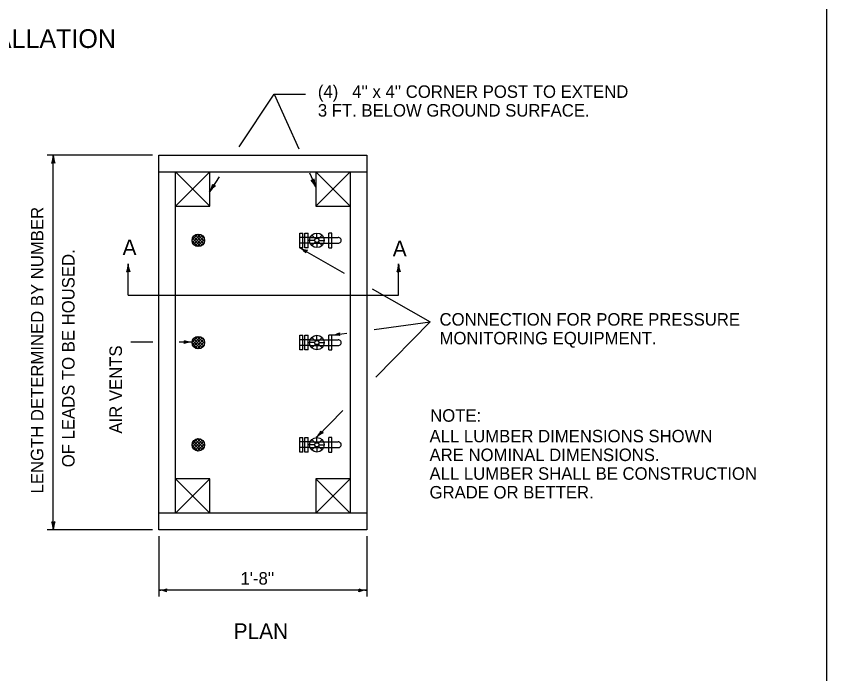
# Model space of a CAD drawing. Extents: x 1000 to 1157, y 1000 to 1095.
# Drawn here: x 1026.21 to 1034, y 1009.26 to 1015.58 of the extents above; entities that cross this region are included whole.
import ezdxf

# ---------------------------------------------------------------- set-up
doc = ezdxf.new("R2010")
doc.units = 0
for name, color, linetype in [('Level 1', 7, 'Continuous'), ('Level 16', 7, 'Continuous'), ('Level 63', 7, 'Continuous')]:
    doc.layers.add(name, color=color, linetype=linetype)

msp = doc.modelspace()

# ---------------------------------------------------------------- linework, layer by layer
at = {"layer": 'Level 1'}
for p, q in [((1028.352, 1014.3216), (1028.6875, 1014.8297)), ((1028.6875, 1014.8297), (1028.9875, 1014.8297)), ((1028.6875, 1014.8297), (1028.9237, 1014.3035)), ((1027.5177, 1014.2412), (1026.504, 1014.2412)), ((1026.564, 1010.6413), (1026.564, 1014.2412)), ((1027.5777, 1010.6413), (1027.5777, 1014.2412)), ((1027.5777, 1014.2412), (1029.5777, 1014.2412)), ((1029.5777, 1014.2412), (1029.5777, 1010.6413)), ((1027.5777, 1014.0812), (1029.5777, 1014.0812)), ((1027.7377, 1010.8012), (1027.7377, 1014.0812)), ((1028.0677, 1014.0812), (1027.7377, 1013.7512)), ((1028.0677, 1013.7512), (1027.7377, 1014.0812)), ((1028.0677, 1013.7512), (1028.0677, 1014.0812)), ((1028.0677, 1013.891), (1028.1631, 1014.0356)), ((1029.0267, 1014.0742), (1029.0877, 1013.9384)), ((1029.0877, 1014.0812), (1029.0877, 1013.7512)), ((1029.0877, 1014.0812), (1029.4177, 1013.7512)), ((1029.0877, 1013.7512), (1029.4177, 1014.0812)), ((1029.4177, 1014.0812), (1029.4177, 1010.8012)), ((1027.7377, 1013.7512), (1028.0677, 1013.7512)), ((1029.0877, 1013.7512), (1029.4177, 1013.7512)), ((1027.8978, 1013.428), (1027.9533, 1013.4836)), ((1027.9012, 1013.4032), (1027.9782, 1013.4801)), ((1027.9116, 1013.3852), (1027.9961, 1013.4697)), ((1027.9964, 1013.3779), (1027.9119, 1013.4625)), ((1028.0093, 1013.3933), (1027.9272, 1013.4754)), ((1028.0169, 1013.4141), (1027.948, 1013.4829)), ((1028.0134, 1013.4458), (1027.9797, 1013.4795)), ((1028.9333, 1013.3533), (1028.9333, 1013.4942)), ((1028.9333, 1013.4942), (1028.9633, 1013.4942)), ((1028.9633, 1013.3533), (1028.9633, 1013.4942)), ((1028.9832, 1013.3533), (1028.9832, 1013.4942)), ((1028.9832, 1013.4942), (1029.0132, 1013.4942)), ((1029.0132, 1013.3533), (1029.0132, 1013.4942)), ((1029.0835, 1013.4378), (1029.0482, 1013.4733)), ((1029.0977, 1013.4438), (1029.0977, 1013.4937)), ((1029.1118, 1013.4378), (1029.1472, 1013.4733)), ((1029.212, 1013.3533), (1029.212, 1013.4942)), ((1029.242, 1013.4942), (1029.212, 1013.4942)), ((1029.242, 1013.3533), (1029.242, 1013.4942)), ((1027.954, 1013.3638), (1027.8977, 1013.4201)), ((1027.9786, 1013.3675), (1027.9014, 1013.4447)), ((1027.9268, 1013.3723), (1028.0092, 1013.4545)), ((1027.9475, 1013.3646), (1028.0168, 1013.4339)), ((1027.9787, 1013.3676), (1028.0138, 1013.4026)), ((1029.0332, 1013.4512), (1028.9333, 1013.4512)), ((1029.0332, 1013.3963), (1028.9333, 1013.3963)), ((1029.0777, 1013.4237), (1029.0277, 1013.4237)), ((1029.0332, 1013.4512), (1029.162, 1013.4512)), ((1029.0332, 1013.3963), (1029.162, 1013.3963)), ((1029.0835, 1013.4096), (1029.0482, 1013.3742)), ((1029.0977, 1013.4037), (1029.0977, 1013.3537)), ((1029.1118, 1013.4096), (1029.1472, 1013.3742)), ((1029.1177, 1013.4237), (1029.1677, 1013.4237)), ((1029.162, 1013.4512), (1029.302, 1013.4512)), ((1029.162, 1013.3963), (1029.302, 1013.3963)), ((1028.9633, 1013.3533), (1028.9333, 1013.3533)), ((1028.9333, 1013.3533), (1029.3612, 1013.1099)), ((1029.0132, 1013.3533), (1028.9832, 1013.3533)), ((1029.212, 1013.3533), (1029.242, 1013.3533)), ((1027.2837, 1012.8975), (1027.2837, 1013.1975)), ((1029.8837, 1012.8975), (1029.8837, 1013.1975)), ((1029.6283, 1012.958), (1030.1871, 1012.6402)), ((1027.2837, 1012.8975), (1029.8837, 1012.8975)), ((1029.6472, 1012.5668), (1030.1871, 1012.6402)), ((1030.1871, 1012.6402), (1029.6637, 1012.1082)), ((1029.242, 1012.5118), (1029.3847, 1012.5312)), ((1027.52, 1012.4468), (1027.3077, 1012.4468)), ((1027.8979, 1012.4468), (1027.7754, 1012.4468)), ((1027.8978, 1012.4455), (1027.9533, 1012.5011)), ((1027.9012, 1012.4207), (1027.9782, 1012.4976)), ((1027.9786, 1012.385), (1027.9014, 1012.4622)), ((1027.9116, 1012.4027), (1027.9961, 1012.4873)), ((1027.9964, 1012.3954), (1027.9119, 1012.48)), ((1027.9268, 1012.3897), (1028.0092, 1012.472)), ((1028.0093, 1012.4108), (1027.9272, 1012.4929)), ((1027.9475, 1012.3821), (1028.0168, 1012.4514)), ((1028.0169, 1012.4316), (1027.948, 1012.5004)), ((1028.0134, 1012.4633), (1027.9797, 1012.497)), ((1028.9333, 1012.3707), (1028.9333, 1012.5118)), ((1028.9333, 1012.5118), (1028.9633, 1012.5118)), ((1029.0332, 1012.4688), (1028.9333, 1012.4688)), ((1028.9633, 1012.3707), (1028.9633, 1012.5118)), ((1028.9832, 1012.3707), (1028.9832, 1012.5118)), ((1028.9832, 1012.5118), (1029.0132, 1012.5118)), ((1029.0132, 1012.3707), (1029.0132, 1012.5118)), ((1029.0332, 1012.4688), (1029.162, 1012.4688)), ((1029.0835, 1012.4553), (1029.0482, 1012.4907)), ((1029.0977, 1012.4612), (1029.0977, 1012.5113)), ((1029.1118, 1012.4553), (1029.1472, 1012.4907)), ((1029.162, 1012.4688), (1029.302, 1012.4688)), ((1029.212, 1012.3707), (1029.212, 1012.5118)), ((1029.242, 1012.5118), (1029.212, 1012.5118)), ((1029.242, 1012.3707), (1029.242, 1012.5118)), ((1027.954, 1012.3813), (1027.8977, 1012.4376)), ((1027.9787, 1012.3851), (1028.0138, 1012.4201)), ((1029.0332, 1012.4137), (1028.9333, 1012.4137)), ((1028.9633, 1012.3707), (1028.9333, 1012.3707)), ((1029.0132, 1012.3707), (1028.9832, 1012.3707)), ((1029.0777, 1012.4412), (1029.0277, 1012.4412)), ((1029.0332, 1012.4137), (1029.162, 1012.4137)), ((1029.0835, 1012.4271), (1029.0482, 1012.3918)), ((1029.0977, 1012.4212), (1029.0977, 1012.3712)), ((1029.1118, 1012.4271), (1029.1472, 1012.3918)), ((1029.1177, 1012.4412), (1029.1677, 1012.4412)), ((1029.162, 1012.4137), (1029.302, 1012.4137)), ((1029.212, 1012.3707), (1029.242, 1012.3707)), ((1029.3483, 1011.7876), (1029.0935, 1011.5286)), ((1027.8978, 1011.463), (1027.9533, 1011.5186)), ((1027.9012, 1011.4382), (1027.9782, 1011.5151)), ((1028.0093, 1011.4283), (1027.9272, 1011.5104)), ((1028.0169, 1011.4491), (1027.948, 1011.5179)), ((1028.0134, 1011.4808), (1027.9797, 1011.5145)), ((1028.9333, 1011.3882), (1028.9333, 1011.5292)), ((1028.9333, 1011.5292), (1028.9633, 1011.5292)), ((1028.9633, 1011.3882), (1028.9633, 1011.5292)), ((1028.9832, 1011.3882), (1028.9832, 1011.5292)), ((1028.9832, 1011.5292), (1029.0132, 1011.5292)), ((1029.0132, 1011.3882), (1029.0132, 1011.5292)), ((1029.0977, 1011.4787), (1029.0977, 1011.5287)), ((1029.212, 1011.3882), (1029.212, 1011.5292)), ((1029.242, 1011.5292), (1029.212, 1011.5292)), ((1029.242, 1011.3882), (1029.242, 1011.5292)), ((1027.954, 1011.3988), (1027.8977, 1011.4551)), ((1027.9786, 1011.4025), (1027.9014, 1011.4797)), ((1027.9116, 1011.4203), (1027.9961, 1011.5047)), ((1027.9964, 1011.4129), (1027.9119, 1011.4975)), ((1027.9268, 1011.4072), (1028.0092, 1011.4895)), ((1027.9475, 1011.3996), (1028.0168, 1011.4689)), ((1027.9787, 1011.4026), (1028.0138, 1011.4376)), ((1029.0332, 1011.4862), (1028.9333, 1011.4862)), ((1029.0777, 1011.4588), (1029.0277, 1011.4588)), ((1029.0332, 1011.4862), (1029.162, 1011.4862)), ((1029.0835, 1011.4728), (1029.0482, 1011.5082)), ((1029.0835, 1011.4446), (1029.0482, 1011.4092)), ((1029.0977, 1011.4387), (1029.0977, 1011.3887)), ((1029.1118, 1011.4728), (1029.1472, 1011.5082)), ((1029.1118, 1011.4446), (1029.1472, 1011.4092)), ((1029.1177, 1011.4588), (1029.1677, 1011.4588)), ((1029.162, 1011.4862), (1029.302, 1011.4862)), ((1029.0332, 1011.4312), (1028.9333, 1011.4312)), ((1028.9633, 1011.3882), (1028.9333, 1011.3882)), ((1029.0132, 1011.3882), (1028.9832, 1011.3882)), ((1029.0332, 1011.4312), (1029.162, 1011.4312)), ((1029.162, 1011.4312), (1029.302, 1011.4312)), ((1029.212, 1011.3882), (1029.242, 1011.3882)), ((1028.0677, 1011.1313), (1027.7377, 1011.1313)), ((1027.7377, 1011.1313), (1028.0677, 1010.8012)), ((1028.0677, 1011.1313), (1027.7377, 1010.8012)), ((1028.0677, 1010.8012), (1028.0677, 1011.1313)), ((1029.4177, 1011.1313), (1029.0877, 1011.1313)), ((1029.0877, 1011.1313), (1029.0877, 1010.8012)), ((1029.0877, 1011.1313), (1029.4177, 1010.8012)), ((1029.4177, 1011.1313), (1029.0877, 1010.8012)), ((1029.5777, 1010.8012), (1027.5777, 1010.8012)), ((1027.5177, 1010.6413), (1026.504, 1010.6413)), ((1029.5777, 1010.6413), (1027.5777, 1010.6413)), ((1027.5777, 1010.5812), (1027.5777, 1010.0008)), ((1029.5777, 1010.5812), (1029.5777, 1010.0008)), ((1029.5777, 1010.0608), (1027.5777, 1010.0608))]:
    msp.add_line(p, q, dxfattribs=at)
for centre, radius in [((1027.9576, 1013.4237), 0.06), ((1029.0976, 1013.4237), 0.07), ((1029.0976, 1013.4237), 0.02), ((1027.9576, 1012.4412), 0.06), ((1029.0976, 1012.4412), 0.07), ((1029.0976, 1012.4412), 0.02), ((1027.9576, 1011.4587), 0.06), ((1029.0976, 1011.4587), 0.07), ((1029.0976, 1011.4587), 0.02)]:
    msp.add_circle(centre, radius, dxfattribs=at)
for centre in [(1029.3044, 1013.4237), (1029.3044, 1012.4412), (1029.3044, 1011.4587)]:
    msp.add_arc(centre, 0.0276, 265.02089, 94.97911, dxfattribs=at)
at = {"layer": 'Level 16'}
for p, q in [((1026.5497, 1014.1654), (1026.564, 1014.1713)), ((1026.5557, 1014.1725), (1026.5609, 1014.1846)), ((1026.5783, 1014.1654), (1026.564, 1014.1713)), ((1026.5722, 1014.1725), (1026.5671, 1014.1846)), ((1029.0697, 1014.0135), (1029.059, 1014.0022)), ((1029.067, 1014.0045), (1029.0673, 1013.9913)), ((1028.0987, 1013.9529), (1028.0963, 1013.94)), ((1028.0974, 1013.9622), (1028.1062, 1013.9493)), ((1028.1123, 1013.9438), (1028.1014, 1013.9366)), ((1028.1214, 1013.9464), (1028.1061, 1013.9493)), ((1029.0435, 1014.0017), (1029.059, 1014.0022)), ((1029.052, 1013.9977), (1029.0616, 1013.9888)), ((1028.989, 1013.3122), (1028.981, 1013.3226)), ((1028.9971, 1013.3264), (1028.9841, 1013.3279)), ((1028.9922, 1013.3032), (1028.9941, 1013.3188)), ((1029.0063, 1013.3282), (1028.994, 1013.3187)), ((1027.2693, 1013.1217), (1027.2838, 1013.1277)), ((1027.2755, 1013.1288), (1027.2806, 1013.1409)), ((1027.298, 1013.1217), (1027.2837, 1013.1277)), ((1027.2919, 1013.1288), (1027.2867, 1013.1409)), ((1029.8693, 1013.1217), (1029.8837, 1013.1277)), ((1029.8755, 1013.1288), (1029.8806, 1013.1409)), ((1029.898, 1013.1217), (1029.8837, 1013.1277)), ((1029.8919, 1013.1288), (1029.8867, 1013.1409)), ((1029.309, 1012.5292), (1029.2977, 1012.5224)), ((1029.3152, 1012.5362), (1029.3112, 1012.5212)), ((1027.8221, 1012.4612), (1027.828, 1012.4467)), ((1027.8221, 1012.4324), (1027.828, 1012.4468)), ((1027.8292, 1012.455), (1027.8412, 1012.4498)), ((1029.3112, 1012.5128), (1029.2985, 1012.5163)), ((1029.3191, 1012.5077), (1029.3112, 1012.5212)), ((1027.8292, 1012.4386), (1027.8412, 1012.4437)), ((1029.1364, 1011.5927), (1029.1425, 1011.5784)), ((1029.1358, 1011.5834), (1029.131, 1011.5712)), ((1029.1475, 1011.5718), (1029.1353, 1011.5668)), ((1029.1569, 1011.5726), (1029.1424, 1011.5785)), ((1026.5496, 1010.7171), (1026.564, 1010.7111)), ((1026.5557, 1010.7099), (1026.5608, 1010.6978)), ((1026.5783, 1010.7171), (1026.5639, 1010.7111)), ((1026.5722, 1010.7099), (1026.567, 1010.6978)), ((1027.6464, 1010.0691), (1027.6343, 1010.064)), ((1027.6464, 1010.0527), (1027.6343, 1010.0578)), ((1027.6535, 1010.0752), (1027.6475, 1010.0608)), ((1027.6535, 1010.0465), (1027.6475, 1010.0609)), ((1029.5018, 1010.0752), (1029.5077, 1010.0608)), ((1029.5018, 1010.0465), (1029.5077, 1010.0608)), ((1029.5089, 1010.0691), (1029.521, 1010.0639)), ((1029.5089, 1010.0526), (1029.521, 1010.0577))]:
    msp.add_line(p, q, dxfattribs=at)
for centre, start, end in [((1026.3502, 1014.2425), 338.78985, 0.01311), ((1026.7778, 1014.2425), 179.98689, 201.21015), ((1029.2832, 1014.0248), 182.96898, 204.19223), ((1027.8885, 1014.0077), 326.55134, 347.77459), ((1028.2453, 1013.7722), 125.3543, 146.57755), ((1028.8931, 1013.8497), 24.16602, 45.38927), ((1029.0378, 1013.5397), 240.36281, 261.58607), ((1028.8265, 1013.1681), 39.16577, 60.38903), ((1027.0699, 1013.1988), 338.78985, 0.01311), ((1027.4974, 1013.1988), 179.98689, 201.21015), ((1029.6699, 1013.1988), 338.78985, 0.01311), ((1030.0974, 1013.1988), 179.98689, 201.21015), ((1029.2119, 1012.7234), 277.73159, 298.95484), ((1027.8992, 1012.6605), 248.78985, 270.01311), ((1027.8992, 1012.233), 89.98689, 111.21015), ((1029.2695, 1012.2998), 76.53455, 97.7578), ((1028.9402, 1011.6776), 315.45498, 336.67823), ((1029.2449, 1011.3778), 114.25794, 135.48119), ((1026.3502, 1010.6399), 359.98689, 21.21015), ((1026.7777, 1010.6399), 158.78985, 180.01311), ((1027.5764, 1010.2747), 269.98689, 291.21015), ((1027.5764, 1009.8471), 68.78985, 90.01311), ((1029.5789, 1010.2746), 248.78985, 270.01311), ((1029.5789, 1009.8471), 89.98689, 111.21015)]:
    msp.add_arc(centre, 0.2138, start, end, dxfattribs=at)
at = {"layer": 'Level 63'}
msp.add_line((1034, 1000), (1034, 1021), dxfattribs=at)

# ---------------------------------------------------------------- texts
at = {"layer": 'Level 1'}
for s, height, p in [('PIEZOMETER INSTALLATION', 0.18, (1023.8218, 1015.2733)), ("(4)   4'' x 4'' CORNER POST TO EXTEND", 0.12, (1029.1073, 1014.7937)), ('3 FT. BELOW GROUND SURFACE.', 0.12, (1029.1073, 1014.6137)), ('A', 0.15, (1027.2297, 1013.2821)), ('A', 0.15, (1029.8272, 1013.2701)), ('CONNECTION FOR PORE PRESSURE', 0.12, (1030.2771, 1012.6042)), ('MONITORING EQUIPMENT.', 0.12, (1030.2771, 1012.4242)), ('NOTE:', 0.12, (1030.1871, 1011.6805)), ('ALL LUMBER DIMENSIONS SHOWN', 0.12, (1030.1811, 1011.4825)), ('ARE NOMINAL DIMENSIONS.', 0.12, (1030.1811, 1011.3025)), ('ALL LUMBER SHALL BE CONSTRUCTION', 0.12, (1030.1811, 1011.1225)), ('GRADE OR BETTER.', 0.12, (1030.1811, 1010.9425)), ("1'-8''", 0.12, (1028.3635, 1010.1148)), ('PLAN', 0.15, (1028.2976, 1009.5929))]:
    msp.add_text(s, height=height, dxfattribs=at).set_placement(p)
for s, p in [('LENGTH DETERMINED BY NUMBER', (1026.468, 1010.9907)), ('OF LEADS TO BE HOUSED.', (1026.7679, 1011.2426)), ('AIR VENTS', (1027.2238, 1011.5665))]:
    msp.add_text(s, height=0.12, rotation=90, dxfattribs=at).set_placement(p)

doc.saveas('drawing.dxf')
